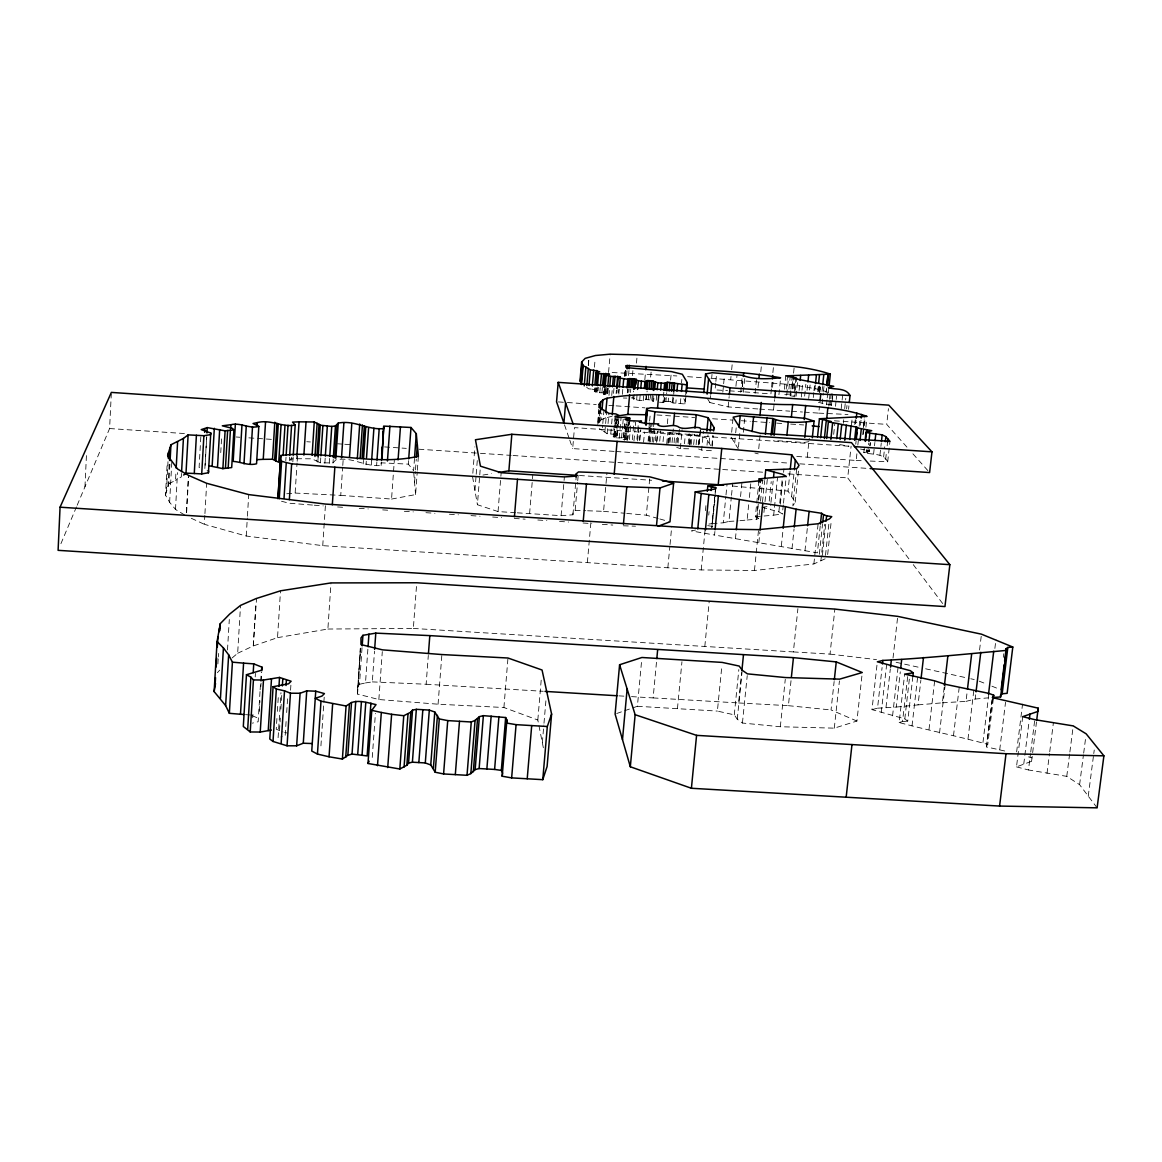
<?xml version="1.0" encoding="UTF-8"?>
<svg xmlns="http://www.w3.org/2000/svg" width="1162" height="1162" viewBox="0 0 1162 1162"><rect width="100%" height="100%" fill="white"/><g stroke="black" fill="none" stroke-linecap="round" stroke-linejoin="round"><path stroke-width="0.75" stroke-dasharray="5 3.75" d="M543.351 747.776L537.817 720.019L503.916 707.513L438.074 704.201L378.856 699.524L357.518 694.063L360.249 648.469M517.322 512.82L561.086 515.681L572.924 514.781L573.011 512.253L575.161 510.321L577.572 482.404M84.957 486.82L86.482 454.502M77.186 505.209L109.591 428.546L111.276 394.208M184.642 514.998L175.506 509.421L169.623 502.304L165.483 495.085L167.212 462.708M166.355 492.122L167.996 461.677M167.967 486.66L169.216 463.565M165.483 495.085L168.853 483.682L169.899 464.219M169.623 502.304L171.787 462.36M168.853 483.682L175.506 480.443L175.985 471.656M175.506 509.421L177.51 472.614M181.504 473.428L181.301 476.914L175.506 480.443M186.356 512.398L188.317 477.088M186.617 512.515L188.68 475.418M200.823 436.825L199.094 467.487L201.491 468.635M206.618 437.319L204.773 469.869L208.608 471.031M205.122 465.308L206.763 436.578M825.122 558.835L813.879 563.948L754.443 570.484L701.223 569.932L322.745 545.661L246.228 536.031L204.323 524.294L204.832 515.391M204.933 513.604L206.662 483.305M220.751 452.628L221.681 436.534M217.89 663.938L218.195 658.694M218.296 656.937L218.5 653.436M227.491 649.979L229.306 619.491M232.197 657.895L237.658 653.262L240.534 605.387M246.228 536.031L247.317 518.02M247.419 516.218L248.726 494.605M237.658 653.262L253.272 645.956L255.974 602.061M253.272 645.956L256.541 598.445M252.691 717.811L252.909 714.252M255.219 676.923L255.437 673.364M260.027 691.579L258.153 721.747L252.357 723.142M260.143 689.807L261.247 672.057M259.286 711.391L259.954 700.788M260.825 686.64L261.058 683.096M261.159 681.339L261.711 672.493M285.794 460.704L286.026 457.16M253.636 645.84L277.529 637.647L280.507 590.819M289.338 460.733L289.57 457.203M293.158 456.869L292.809 462.171L291.183 460.777L291.415 457.247M276.919 718.508L276.236 729.213L283.063 732.016M277.369 711.362L278.401 695.297M278.096 737.681L280.972 692.668M291.183 460.777L290.166 459.063L296.688 458.729L296.92 455.213M279.505 730.607L280.303 718.087M280.87 709.154L281.785 694.861M286.738 493.763L295.133 493.066L297.051 463.072M297.167 461.299L297.617 454.255M286.099 721.529L285.169 735.895L280.928 736.969M286.68 712.538L287.61 698.173M290.558 690.199L290.907 684.825M414.5 458.351L413.599 470.683L408.327 464.132L381.049 462.825L381.136 465.468C365.129 467.269 352.144 456.303 335.76 459.876L332.986 462.897L320.436 462.854L316.63 461.038L316.863 457.523M317.807 462.185L318.156 456.898M320.436 462.854L320.785 457.567M324.866 463.159L325.215 457.872M322.745 545.661L325.505 504.076M329.296 463.449L329.645 458.162M332.986 462.897L333.218 459.382M277.529 637.647L327.887 629.034L330.996 582.917M324.198 697.215L320.915 746.048L319.23 747.834M295.133 493.066L340.742 495.375L342.659 467.211M342.775 465.454L343.371 456.651M363.198 463.943L363.445 460.428M366.03 464.727L366.277 461.227M371.317 465.09L371.695 459.818M357.533 690.548L360.481 648.28M357.518 694.063L360.728 648.105M357.547 687.062L359.479 684.273L362.05 647.554M376.619 465.439L376.866 461.924M359.479 684.273L365.493 682.936L367.918 648.556M381.136 465.468L381.383 461.953M365.493 682.936L372.319 681.891L374.498 651.185M372.261 757.435L375.413 713.424M340.742 495.375L391.55 499.064L394.325 460.384M378.856 699.524L382.298 651.621M408.327 464.132L408.574 460.646M414.573 482.419L415.357 471.656M415.488 469.869L416.272 459.121M391.55 499.064L415.575 494.591L417.231 471.946M417.361 470.203L418.393 456.274M327.887 629.034L413.338 628.439L416.737 582.772M372.319 681.891L426.134 684.244L428.313 655.426M438.074 704.201L441.88 654.555M472.832 473.254L474.895 446.789M474.938 490.466L476.071 476.057M476.202 474.27L477.335 459.876M515.579 512.718L498.048 511.57L477.422 504.729L479.615 476.681M479.761 474.938L480.167 469.68M498.048 511.57L500.735 478.018M500.88 476.26L501.171 472.716M503.916 707.513L507.968 658.012M529.596 513.633L532.806 474.822M537.817 720.019L541.448 677.155M561.086 515.681L563.933 482.201M564.078 480.443L564.383 476.914M542.334 742.663L543.845 725.015M543.99 723.243L546.096 698.522M614.146 451.379L572.677 448.59L574.478 427.631L850.715 446.339M572.924 514.781L576.25 476.115M577.732 480.647L578.327 473.675M588.277 365.391L588.713 360.365M588.379 365.376L588.814 360.336M586.679 387.324L588.698 388.849L592.054 389.139L592.359 385.697M594.421 367.207L595.147 358.855M608.322 387.948L607.871 393.134L596.919 392.553L594.305 391.478L594.61 388.021M594.305 391.478L595.249 391.187L595.54 387.745M595.874 391.986L596.164 388.544M595.249 391.187L596.542 390.926L596.832 387.483M596.919 392.553L597.37 387.367M596.542 390.926L598.052 390.722L598.357 387.28M599.81 392.669L600.275 387.483M597.617 422.619L598.793 409.227M598.212 422.053L599.243 410.331M597.471 424.29L598.996 421.937L600.013 410.273M599.214 422.46L600.536 407.339M601.96 392.48L602.41 387.295M587.362 562.597L590.979 521.375M599.824 421.937L601.015 408.472M598.996 421.937L601.175 419.772L601.756 413.135M607.653 388.021L607.043 394.949L604.501 394.528L603.325 394.049L603.935 387.12M604.124 392.291L604.574 387.12M604.501 394.528L605.111 387.6M605.213 392.582L605.663 387.396M615.076 416.33L613.26 436.767L617.283 435.852L614.015 434.297L607.13 433.731L602.221 430.274L602.657 425.205M602.802 423.52L603.993 410.026M603.325 394.049L605.562 393.874L606.172 386.961M606.39 392.872L606.84 387.701M608.554 372.45L610.166 354.163M601.175 419.772L605.242 418.088L605.649 414.456M605.562 393.874L607.406 393.613L607.871 388.428M604.879 431.973L605.475 425.205M605.634 423.505L606.666 411.668M608.975 395.443L609.6 388.515M607.13 433.731L607.871 425.248M608.031 423.549L608.917 413.382M611.72 395.545L612.345 388.616M613.521 393.395L613.986 388.21M587.594 510.772L603.557 511.338L605.881 485.208M606.027 483.465L606.956 473.021M610.747 434.051L611.502 425.568M611.648 423.869L612.548 413.687M616.121 393.54L616.426 390.083M616.862 393.163L617.182 389.691M614.015 434.297L614.771 425.815M614.93 424.115L615.686 415.633M614.262 436.433L616.078 416.011M618.547 392.814L618.852 389.343M629.02 426.672L627.945 438.611L623.878 437.653L616.121 438.016L614.974 437.362L616.034 425.437M616.18 423.723L616.79 416.911M618.852 394.078L619.244 388.558M615.642 436.113L616.557 425.902M616.702 424.203L617.458 415.691M616.121 438.016L617.952 417.536M617.066 435.14L618.736 416.461M617.283 435.852L618.184 425.655M618.344 423.956L618.939 417.158M622.353 394.354L622.817 389.139M624.546 376.415L625.156 369.618M619.244 438.118L621.074 417.652M624.865 375.878L625.33 370.794M625.04 375.399L625.49 370.3M625.374 376.081L625.824 370.983M626.565 375.675L627.015 370.591M621.554 437.885L622.629 425.946M622.774 424.246L623.384 417.434M628.54 375.529L628.991 370.446M625.606 426.585L624.386 440.267L623.093 439.715L624.619 422.619M627.32 392.887L627.625 389.415M627.741 392.538L628.046 389.081M623.878 437.653L625.548 418.916M628.831 392.364L629.136 388.892M625.069 437.972L626.739 419.235M623.093 439.715L625.49 439.497L627.335 419.003M626.347 438.321L628.032 419.569M630.472 392.451L630.792 388.979M632.433 375.646L632.898 370.533M627.131 440.747L628.351 427.05M628.511 425.336L628.816 421.922M625.49 439.497L627.465 439.178L628.54 427.224M628.7 425.524L629.31 418.698M629.179 424.972L629.484 421.559M645.767 394.499C648.164 403.606 638.475 400.033 633.726 399.394L634.452 398.363L632.854 398.043L633.479 391.1M629.397 439.599L630.937 422.489M636.471 363.125L637.212 354.846M633.726 399.394L634.51 390.708M632.36 439.701L634.06 420.862M636.616 399.888L637.401 391.187M633.958 440.906L635.193 427.238M635.353 425.524L635.658 422.096M639.681 400.324L640.32 393.352M636.921 439.352L638.316 423.956M637.618 440.935L638.868 427.224M644.823 379.887L645.593 371.433M639.405 440.5L640.349 430.23M643.24 400.687L643.879 393.729M639.899 439.962L640.799 429.62M645.288 399.713L646.319 399.597L647.118 390.926M643.574 442.301L644.518 432.003M648.207 399.728L648.687 394.514M650.618 377.113L651.098 372.014M653.886 398.116L653.567 401.587L650.081 399.859L650.56 394.644M649.006 427.747L649.456 422.75M649.616 421.08L650.386 412.728M648.091 441.168L649.5 425.728M651.795 400.265L652.274 395.065M648.933 440.863L650.517 423.709M649.224 442.17L650.473 428.444M650.633 426.73L650.952 423.302M652.783 400.919L653.581 392.219M650.386 441.938L651.65 428.226M651.795 426.512L652.114 423.084M652.172 442.025L653.422 428.328M653.581 426.614L653.901 423.186M656.24 400.236L656.719 395.007M658.157 518.499L646.348 515.187L649.703 478.613M653.596 442.257L654.86 428.546M655.412 440.747L656.196 432.177M656.414 442.33L657.561 431.334M657.14 441.11L658.084 430.826M659.479 402.212L662.863 402.444L663.836 392.001M659.711 441.153L660.67 430.841M662.863 402.444L663.851 402.183L664.49 395.225M663.851 402.183L665.085 394.92M664.446 401.878L665.172 398.043M624.662 710.723L637.401 706.278L641.584 661.105M664.853 401.515L665.928 401.369L666.741 392.698M663.037 441.633L663.836 433.034M668.194 401.529L668.513 398.058M670.59 380.09L671.375 371.593M667.366 423.752L668.135 415.415M685.987 396.489L684.839 403.955L673.001 402.953L670.445 401.674L670.764 398.203M666.727 443.753L667.7 433.441M667.86 443.39L668.833 433.077M668.557 443.042L669.515 432.743M672.435 401.921L673.088 394.978M668.891 442.606L669.864 432.322M673.001 402.953L673.902 391.972M670.009 442.475L670.968 432.177M672.043 442.606L673.481 427.166M675.805 403.33L676.124 399.844M674.076 442.737L675.035 432.453M675.935 443.216L676.894 432.918M681.528 382.792L681.847 379.378M680.322 403.635L680.976 396.678M631.503 696.619L653.131 697.926L656.646 660.379M677.199 442.243L677.998 433.658M678.071 443.027L679.363 429.272M667.845 567.739L669.864 546.3M670.038 544.513L671.709 526.633M688.703 448.793L680.322 448.619L682.094 429.693M684.839 403.955L685.812 393.511M684.476 443.71L685.289 435.096M688.136 443.957L689.124 433.629M689.182 443.637L690.01 435.038M689.662 444.988L690.635 434.69M690.068 444.581L691.041 434.283M691.23 444.392L692.203 434.109M693.67 444.567L694.644 434.268M696.111 444.726L697.084 434.443M698.26 444.988L699.248 434.704M699.001 443.84L700.308 430.1M699.088 444.465L700.41 430.724M711.405 450.711L701.63 450.057L703.446 431.146M677.446 708.689L681.949 661.759M711.696 377.795L712.03 374.411M757.813 408.951L728.153 406.918L709.851 402.546L710.519 395.632M707.019 445.22L708.007 434.908M709.096 442.94L709.75 436.157M715.719 383.097L715.066 389.851L727.572 390.693M715.879 381.412L716.533 374.658M705.436 510.655L705.944 505.397M711.899 445.554L712.902 435.242M712.175 446.324L713.163 436.055M701.223 569.932L705.189 528.855M708.747 515.115L709.081 511.614M722.837 392.204L723.49 385.435M723.65 383.736L724.318 376.967M708.893 524.047L712.103 523.626L715.676 486.922M715.618 488.97L711.841 527.65L715.516 494.809M820.241 525.878L817.38 552.851L714.557 535.043L714.906 531.484M704.811 646.45L709.227 601.219M728.153 406.918L729.17 396.503M730.695 379.669L731.014 376.372M731.653 369.763L732.467 361.498M735.924 386.292L737.086 374.454M731.668 432.264L733.149 417.187M712.103 523.626L723.258 522.813L725.829 496.653M726.003 494.91L727.034 484.452M734.689 443.027L735.531 434.573M735.691 432.874L736.359 426.12M740.688 392.262L742.198 377.025M723.258 522.813L728.952 521.418L731.348 497.06M731.523 495.332L732.728 483.16M742.286 386.35L742.968 379.567M729.358 390.824L741.864 391.667L743.026 379.872M743.389 392.219L744.74 378.638M738.451 447.167L739.962 431.799M743.317 432.279L744.639 418.974M861.884 676.11L856.917 721.05L834.287 728.153L780.327 726.744L742.431 723.04L737.26 719.234L734.282 714.848L717.39 711.086L721.863 666.015M735.43 538.703L736.142 531.571M740.543 496.581L741.922 482.695M755.097 393.293L756.447 379.713M758.002 387.643L758.684 380.904M760.79 371.796L761.604 363.546M739.933 520.707L747.122 519.995L748.691 504.424M749.374 497.496L750.942 481.91M758.742 448.721L760.122 434.995M734.282 714.848L738.843 669.544M759.628 509.827L758.757 518.441L755.373 516.756L758.815 482.491M747.122 519.995L756.549 519.254L758.292 501.969M758.466 500.241L760.384 481.242M756.912 517.627L758.539 501.374M758.728 499.573L760.732 479.717M653.131 697.926L738.625 702.952L741.676 672.653M737.26 719.234L742.024 671.97M772.875 372.624L773.703 364.374M771.408 388.907L770.9 393.962L741.864 391.667M771.568 387.222L772.425 378.797M760.5 501.2L762.592 480.502M772.527 387.324L773.209 380.54M754.443 570.484L758.568 529.64M762.504 501.911L764.669 480.589M758.83 542.581L759.919 531.876M773.514 410.041L774.575 399.641M742.431 723.04L747.239 675.601M763.928 512.457L764.843 503.451M765.017 501.65L767.399 478.265M778.932 394.673L780.646 377.781M769.229 501.112L771.219 481.605M783.29 504.991L782.375 513.938L778.86 511.803L770.246 509.552L770.784 504.206M770.972 502.42L773.151 481.053M784.394 389.255L785.773 375.805M786.209 389.038L787.575 375.587M755.373 516.756L773.674 515.173L777.523 477.48M795.854 377.882L793.951 396.431L786.718 394.993L788.606 376.473M788.911 389.038L790.291 375.587M790.189 395.734L790.712 390.679M790.872 388.994L792.092 377.2M778.86 511.803L782.52 476.115M828.404 392.422L819.05 389.372L792.397 384.695L792.905 379.742M793.573 373.147L794.256 366.538M780.327 504.206L782.868 479.441M783.595 472.368L783.958 468.838M792.237 389.009L793.268 378.928M792.876 388.631L793.748 380.192M793.995 388.486L794.677 381.732M783.478 503.204L786.238 476.362M794.779 396.896L795.302 391.841M795.476 390.156L796.696 378.333M796.115 396.155L797.495 382.647M781.343 546.009L783.188 528.114M796.682 468.794L792.847 505.877L795.215 502.202L788.01 491.105L790.145 470.378M799.122 390.476L799.993 382.095M801.301 397.012L801.824 391.943M801.998 390.258L802.884 381.79M791.583 496.61L794.285 470.479M804.627 396.111L805.847 384.259M795.215 502.202L798.86 467.08M807.067 390.316L807.764 383.62M792.005 548.667L794.053 528.942M808.694 398.464L809.406 391.681M809.58 389.996L810.277 383.213M813.255 397.549L813.778 392.465M813.952 390.766L814.489 385.682M807.27 457.174L809.231 438.321M814.809 390.272L815.332 385.261M780.327 726.744L785.28 679.305M817.743 391.579L818.266 386.568M818.484 391.521L819.021 386.438M819.05 389.372L819.399 386.06M819.283 392.364L820.169 383.881M819.5 392.131L820.387 383.649M819.878 391.928L820.764 383.445M413.338 628.439L793.37 651.926L797.902 608.627M804.293 412.147L818.774 413.135L819.486 406.221M738.625 702.952L788.402 705.683L791.206 679M804.961 550.875L807.401 527.533M822.028 391.478L822.551 386.467M832.675 396.532L831.774 405.044L822.217 403.243L823.292 393.046M823.466 391.347L824.178 384.549M826.167 391.521L826.531 388.093M826.095 392.712L826.443 389.386M826.516 404.797L827.053 399.67M827.228 397.97L827.954 391.129M828.448 392.204L828.985 387.106M828.782 406.061L829.319 400.948M829.508 399.249L830.409 390.708M830.017 405.48L830.569 400.353M830.743 398.639L831.28 393.511M813.879 563.948L818.121 523.757M831.934 400.556L831.396 405.669L831.774 405.044M832.123 398.842L832.66 393.729M819.341 554.289L822.594 523.655M835.507 406.279L836.044 401.151M836.219 399.438L836.582 396.01M833.677 434.37L834.824 423.549M820.88 560.839L824.759 524.323M822.391 555.48L825.848 523.016M825.499 555.378L829.189 520.721M841.201 408.733L842.653 395.036M827.678 554.55L831.338 520.256M843.336 423.317L843.728 419.714M844.687 408.603L845.791 398.319M846.604 408.951L846.982 405.509M848.551 409.3L848.914 405.843M851.441 425.016L852.022 419.627M908.887 558.849L847.694 477.887L851.107 446.15M793.37 651.926L830.017 654.119L834.868 609.077M854.767 424.58L855.334 419.192M855.653 423.694L856.045 420.136M855.755 444.16L856.118 440.819M859.154 426.222L859.924 419.061M796.754 456.463L856.176 460.457L856.917 453.616M857.832 445.075L858.398 439.948M860.461 425.176L861.042 419.816M856.917 721.05L831.048 709.953L834.142 681.484M863.264 427.906L864.237 418.974M862.698 434.661L864.586 417.187M863.366 434.37L864.92 420.048M865.922 427.151L866.707 420.005M870.178 461.053L887.695 461.793C883.091 452.614 872.066 455.025 863.802 452.614L864.543 445.859M834.287 728.153L839.429 680.888M863.802 452.614L866.402 452.076L866.954 447.021M867.622 453.383L868.726 443.259M866.402 452.076L869.176 451.582L870.091 443.172M870.077 445.801L870.454 442.446M873.563 454.269L874.303 447.515M874.492 445.83L874.87 442.461M879.939 455.097L881.246 443.274M906.956 447.138L886.708 424.377L888.436 408.661M883.614 456.942L884.747 446.789M885.647 459.368L886.403 452.57M887.158 445.772L887.521 442.373M887.695 461.793L889.961 441.328M912.867 676.429L907.74 721.137L904.806 718.871L871.994 709.633L877.339 661.803M871.994 709.633L877.528 708.166L882.089 667.496M881.246 712.64L886.635 664.693M877.528 708.166L885.967 707.716L890.339 668.876M893.026 658.041L897.718 616.368M892.561 715.879L898.008 667.801M885.967 707.716L896.294 707.062L900.289 671.81M993.321 698.754L987.787 744.392C958.476 736.287 928.54 730.477 899.141 722.517L904.646 674.12M899.141 722.517L902.54 721.544L908.059 673.219M904.806 718.871L909.497 677.838M912.025 725.887L917.602 677.359M896.294 707.062L918.038 704.884L920.856 680.322M929.004 729.46L934.655 680.845M918.038 704.884L942.367 702.821L944.212 687.105M939.521 733.062L945.243 684.302M953.479 735.807L959.26 686.96M942.367 702.821L966.014 701.369L967.263 690.94M967.975 739.192L973.829 690.228M979.566 650.008L981.469 634.176M966.014 701.369L975.179 699.045L975.819 693.641M1022.705 716.663L1016.489 766.876L1031.58 761.299L1031.987 757.827L1028.53 756.898M982.965 742.46L988.906 693.394M994.875 648.44L995.936 639.608M1004.723 751.001L986.349 746.89L992.319 697.607M986.349 746.89L992.74 696.343M1003.329 657.285L1003.765 653.741M999.712 749.868L1005.537 702.255M1016.634 751.858L1022.545 704.128M1023.766 763.986L1029.111 721.108M1097.102 807.837L1079.6 784.684L1066.76 776.361L1028.486 769.97L1030.505 753.789M1030.738 752.003L1034.776 719.656M1031.58 761.299L1036.475 722.139M1047.006 773.369L1049.504 753.572M1049.736 751.77L1053.368 722.967M1066.76 776.361L1069.665 753.746M1069.882 752.003L1073.223 725.901M1079.6 784.684L1083.449 754.879M1083.681 753.121L1085.715 737.347M1088.242 796.13L1093.544 755.344M1093.776 753.572L1094.241 750.027M60.932 543.656L76.474 506.879M869.176 451.582L869.539 450.841L866.213 450.144M986.785 745.554L987.787 744.392M818.426 402.313L822.217 403.243M217.381 672.696L219.72 670.154M756.549 519.254L758.757 518.441M616.688 713.512L623.064 711.289M626.855 398.101L623.369 398.014M612.098 416.214L605.242 418.088M695.588 530.017L691.492 530.918L714.557 535.043M808.897 441.647L804.249 442.475L773.587 440.471M482.942 475.069L491.584 473.646M773.674 515.173L782.375 513.938M763.652 507.039L767.007 506.632M975.179 699.045L988.078 697.868M902.54 721.544L907.74 721.137M728.952 521.418L738.131 520.881M296.688 458.729L311.866 458.816L316.63 461.038M791.714 394.049L783.885 394.31L786.718 394.993M612.156 372.523L676.85 375.936M623.282 525.79L635.483 526.183M575.161 510.321L585.808 510.699M856.176 460.457L863.177 460.762M818.774 413.135L847.984 414.471M426.134 684.244L543.235 691.303M618.896 695.864L624.299 696.183M637.401 706.278L717.39 711.086M337.605 506.952L344.823 507.416M359.247 508.36L368.252 508.941M382.676 509.886L389.895 510.35M404.318 511.295L413.323 511.876M425.946 512.689L434.966 513.284M449.389 514.214L458.394 514.81M471.017 515.623L480.037 516.218M492.659 517.032L501.664 517.627M790.668 424.072L803.654 424.943M615.947 451.495L718.697 458.394M720.498 458.511L788.998 463.115M799.819 463.841L868.319 468.446M109.591 428.546L185.571 433.615M236.22 436.999L239.837 437.246M248.886 437.856L272.402 439.425M306.783 441.72L310.399 441.967M337.532 443.782L342.964 444.145M344.765 444.262L351.999 444.741M384.564 446.92L406.279 448.372M418.945 449.215L478.642 453.209M480.443 453.325L511.207 455.388M513.008 455.504L616.121 462.403M617.937 462.52L762.664 472.193M787.996 473.893L847.694 477.887M579.475 475.49L651.65 480.284M514.287 518.441L525.151 519.167M537.817 519.995L546.866 520.605M559.532 521.433L568.581 522.043M646.319 399.597L650.081 399.859M665.928 401.369L670.445 401.674M759.556 409.082L789.811 411.159M791.612 411.275L802.477 412.016M558.37 401.921L565.574 402.415M567.39 402.531L596.251 404.507M608.873 405.378L614.291 405.741M616.092 405.872L644.954 407.847M834.389 420.804L886.708 424.377M656.908 414.95L694.644 417.521M712.611 418.756L732.38 420.092M741.356 420.717L750.347 421.327M752.134 421.443L769.767 422.648M776.739 423.128L783.696 423.607M687.613 376.677L703.765 377.795M710.941 378.304L792.397 384.695M583.063 523.002L591.807 523.597M602.294 524.338L612.795 525.064M245.531 714.645L250.585 715.008M592.054 389.139L598.052 390.722M312.462 505.049L289.149 503.219L280.681 501.04M314.263 505.194L323.225 505.891M603.557 511.338L624.953 513.27M626.739 513.43L646.348 515.187M732.539 486.021L788.01 491.105M788.402 705.683L831.048 709.953M631.329 397.854L632.854 398.043M830.017 654.119L876.526 659.609M701.63 450.057L698.507 448.982M680.322 448.619L676.705 447.399M707.731 525.645L712.437 526.401M839.589 444.552L848.957 446.179M860.49 449.055L864.543 449.796M650.023 431.32L694.339 434.82L706.235 437.929L710.548 445.496M896.105 662.282L918.677 667.264M925.62 668.789L969.05 678.376M970.778 678.768L974.25 679.523M284.632 732.409L287.769 733.164M754.908 453.035L758.234 453.863M1016.489 766.876L1028.486 769.97M761.967 507.242L770.246 509.552M659.856 518.978L668.295 521.346M613.26 436.767L614.974 437.362M979.188 681.164L987.192 684.316M991.898 686.176L999.451 689.226M252.241 715.705L258.85 718.465M191.309 518.296L204.323 524.294M599.243 428.676L602.221 430.274M912.925 453.819L929.6 472.556M913.259 564.63L944.953 606.564M707.556 398.798L709.851 402.546M731.174 437.29L738.277 448.866M683.837 398.769L685.507 401.674M564.485 424.798L569.162 438.394M569.758 440.093L572.677 448.59M472.571 476.783L477.422 504.729M413.73 472.368L415.575 494.591"/><path stroke-width="1.5" d="M658.099 526.226L669.98 521.811L673.611 483.247L649.863 476.87L606.956 473.021L578.473 471.932L576.323 473.733L576.25 476.115L564.383 476.914L501.171 472.716L480.443 466.165L475.447 439.744L511.832 434.283L721.762 448.445L791.743 454.821L799.035 465.337L796.682 468.794L765.743 469.927L764.843 478.817M60.061 507.198L58.1 550.338L944.953 606.564L949.848 564.674L851.485 442.635L111.363 392.407L60.061 507.198L949.848 564.674M168.185 458.104L168.475 452.73M169.405 460.007L170.073 447.573M170.088 460.689L170.945 444.77L183.422 438.437L188.128 434.878L203.887 435.706L210.598 434.661L210.772 433.019L201.229 429.62L207.272 427.601L225.094 430.841L233.911 429.853L231.688 467.56L222.886 468.649L208.637 465.671M176.174 468.141L177.612 441.749M181.592 471.67L183.422 438.437M183.654 475.026L186.007 473.123L188.128 434.878M186.007 473.123L194.272 473.5L196.407 435.271M194.272 473.5L201.723 473.922L203.887 435.706M204.686 432.351L204.89 428.749M206.967 432.99L207.272 427.601M201.723 473.922L208.419 472.774L210.772 433.019M212.152 466.02L214.316 428.299M217.497 467.342L219.676 429.562M222.886 468.649L225.094 430.841M225.443 468.213L227.636 430.434M243.846 714.528L229.35 713.323L225.631 705.581L214.142 691.593L217.076 641.54L220.257 623.674L229.626 614.102L240.534 605.387L256.177 598.546L280.507 590.819L330.996 582.917L416.737 582.772L834.868 609.077L897.718 616.368L981.469 634.176L1012.799 647.031L1007.134 693.336L1002.181 693.787L1000.467 695.094L1000.627 696.953L993.452 697.476M215.014 686.51L215.536 677.62M216.161 666.959L216.669 658.07M217.294 647.394L217.933 636.732M228.188 467.778L230.396 430.042M230.701 428.27L230.904 424.711C240.418 422.256 249.205 429.098 258.821 426.41L256.555 463.783C248.421 465.977 241.071 461.88 233.17 461.401L235.363 424.043M219.24 631.692L219.444 628.177M219.836 630.675L220.257 623.674M220.446 698.333L223.424 647.946L217.076 641.54M239.764 462.098L241.986 424.726M225.631 705.581L228.653 654.831L223.424 647.946M243.991 463.827L246.242 426.381M229.35 713.323L232.415 662.166L228.653 654.831M250.237 464.335L252.503 426.904M257.092 426.134L257.31 422.59C270.746 419.09 281.887 427.572 295.177 425.06L293.26 455.097M240.476 714.281L243.584 663.139L232.415 662.166M243.584 663.139L253.737 663.865L262.046 667.191L261.363 670.285L246.46 674.715L243.308 726.497L250.222 731.958L260.23 732.045L271.443 730.07M256.686 459.673L263.237 459.339L265.517 422.242M247.695 729.053L250.89 677.155L246.46 674.715M253.2 672.682L253.737 663.865M250.222 731.958L253.432 679.915L250.89 677.155M281.059 425.089L278.735 462.273L272.518 459.251L274.813 422.213M274.639 460.254L276.948 423.157M261.828 670.721L262.046 667.191M275.946 461.372L278.255 424.217M260.23 732.045L263.483 680.046L279.534 677.446L291.139 681.237L288.539 683.808L273.099 686.713L269.787 739.032L273.012 741.458L287.058 745.801L296.644 745.815L303.282 743.23L312.229 743.549M382.051 459.048L383.649 426.105L410.999 427.485L416.301 433.702L418.393 456.274C373.075 466.587 326.638 449.767 280.797 455.489L277.834 498.701L278.357 494.46M278.096 496.566L280.797 455.489M279.243 498.803L281.596 461.27L280.289 459.484M283.107 455.504L284.995 425.408M268.233 730.622L271.501 678.739M286.142 455.388L288.031 425.307M284.022 498.382L286.273 462.592L281.596 461.27M289.672 455.431L291.589 425.365M273.012 741.458L276.338 689.022L273.099 686.713M289.367 499.645L291.647 463.812L286.273 462.592M278.967 686.379L279.534 677.446M296.92 455.213L299.055 421.835L314.263 421.98L320.247 425.19L331.751 426.439L335.455 425.946L338.229 423.099C354.555 419.816 367.773 430.245 383.75 428.604L384.273 427.514M282.366 685.929L282.816 678.768M281.146 743.346L284.516 690.853L276.338 689.022M286.055 685.493L286.404 680.133M303.892 455.083L306.042 421.733M287.058 745.801L290.456 693.206L284.516 690.853M312.099 455.301L314.263 421.98M314.975 456.506L317.153 423.128M296.644 745.815L300.086 693.264L306.739 690.853L315.73 691.187L324.445 693.598L321.918 696.111L315.265 698.275L320.988 701.18L346.073 706.002L351.52 702.516C359.523 699.785 368.122 702.894 376.052 704.622L371.782 710.331L367.991 763.478L399.815 769.012L406.845 765.235L408.574 763.056L412.525 710.113L416.345 709.328L429.315 710.098L434.791 712.03L439.28 718.929L435.184 772.222L443.593 773.95L467.022 775.301L470.828 773.587L475.142 769.607L479.136 768.532L494.605 769.433L501.316 770.406L502.565 773.079L502.187 776.231L511.643 777.886L542.77 779.673L547.099 766.499L551.601 714.049L542.058 670.009L507.968 658.012L441.88 654.555L382.429 649.848L360.975 644.561L360.975 637.938L362.922 635.323L375.791 633.13L429.809 635.614L793.443 657.648L836.262 661.904L862.277 672.522L839.618 679.145L785.454 677.548L747.413 673.858L742.198 670.227L739.192 666.058L722.212 662.413L641.918 657.489L619.593 664.751L615.105 714.064L630.327 766.775L691.405 788.272L999.581 806.065L1097.102 807.837L1103.9 755.837L1086.165 733.832L1073.223 725.901L1034.776 719.656L1022.705 716.663L1037.811 711.464L1038.203 708.166L992.319 697.607L993.742 695.239L988.906 693.394L945.243 684.302L934.655 680.845L904.646 674.12L913.274 672.856L912.867 676.429M316.979 455.765L319.056 424.115M318.156 456.898L320.247 425.19M320.901 455.809L322.876 425.844M303.282 743.23L306.739 690.853M325.331 456.1L327.321 426.149M329.761 456.405L331.751 426.439M315.73 691.187L311.75 751.044L317.444 754.08L329.049 756.782L342.398 759.047L347.845 755.344L352.042 754.065L367.148 755.925L370.91 703.155M333.334 457.625L335.455 425.946M334.888 457.944L337.125 424.595M332.317 504.802L334.845 467.211L291.647 463.812M335.876 458.118L338.229 423.099M317.444 754.08L320.988 701.18M341.512 457.93L343.879 422.953M329.049 756.782L332.652 703.794M349.53 456.71L351.795 423.491M357.315 458.99L359.726 424.028M360.162 458.293L362.442 425.031M362.123 457.581L364.302 426.033M342.398 759.047L346.073 706.002M363.561 458.685L365.754 427.079M345.71 757.406L349.399 704.462M366.524 457.712L368.601 427.848M347.845 755.344L351.52 702.516M371.695 459.818L373.903 428.197M352.042 754.065L355.732 701.325M362.181 645.811L362.922 635.323M376.982 460.167L379.204 428.56M357.722 754.283L361.44 701.572M368.049 646.74L368.95 634.074M381.673 454.081L382.167 447.094M382.908 436.592L383.271 431.349M381.514 460.196L383.75 428.604M362.05 755.198L365.783 702.458M387.44 460.994L389.924 426.062M374.629 649.384L375.791 633.13M398.072 459.934L400.454 426.774M377.49 765.7L381.325 712.466L371.782 710.331M408.704 458.888L410.999 427.485M387.716 767.588L391.609 714.31L381.325 712.466M414.631 456.593L416.301 433.702M416.403 457.32L417.332 444.785M399.815 769.012L403.766 715.719L410.796 712.175L412.525 710.113M404.071 767.051L408.022 713.875M406.845 765.235L410.796 712.175M408.574 763.056L412.394 762.199L416.345 709.328M418.843 762.577L422.837 709.706M428.444 653.625L429.809 635.614M435.184 772.222L430.753 764.959L425.292 762.94L429.315 710.098M430.753 764.959L434.791 712.03M433.368 768.474L437.435 715.371M443.593 773.95L447.733 720.6L439.28 718.929M455.315 774.618L459.498 721.297M467.022 775.301L471.264 721.994L475.069 720.396L479.383 716.649L483.377 715.647L505.659 717.535L506.922 720.062L502.187 776.231M470.828 773.587L475.069 720.396M473.312 771.713L477.553 718.624M475.142 769.607L479.383 716.649M479.136 768.532L483.377 715.647M498.498 472.513L508.883 470.813L511.832 434.283M486.863 768.983L491.148 716.112M514.432 516.669L517.482 479.296L626.812 486.776L660.001 487.938L673.611 483.247M494.605 769.433L498.919 716.576M501.316 770.406L505.659 717.535M511.643 777.886L516.073 724.652L506.559 723.04L506.922 720.062M870.12 468.562L929.6 472.556L931.968 451.844L888.828 405.16L558.196 382.356L556.554 401.791L563.904 423.099L565.603 402.967M527.214 778.772L531.702 725.582M542.77 779.673L547.317 726.511L551.601 714.049M581.625 362.065L580.027 380.715L581.537 384.491L583.15 365.71L581.625 362.065L585.169 358.361L595.438 355.514L610.166 354.163L637.212 354.846L761.604 363.546C784.626 365.522 808.316 366.698 830.336 374.12L829.102 385.769M580.404 381.673L582.017 362.994M581.131 383.489L582.743 364.737M576.032 477.233L576.323 473.733M584.254 385.871L585.866 367.061L583.15 365.71M586.825 385.61L588.306 368.47L585.866 367.061M589.003 385.406L590.34 369.952L588.306 368.47M592.359 385.697L593.695 370.242L599.708 371.782L595.961 372.508L594.915 384.578M583.222 521.215L586.461 483.944M595.975 379.059L596.731 370.475M596.44 377.403L596.745 373.961M596.469 385.087L597.515 373.002L595.961 372.508M597.529 385.639L598.575 373.554L597.515 373.002M600.42 385.755L601.48 373.67L609.542 374.149L604.995 375.021L603.935 387.12M598.938 407.557L599.229 404.216C600.812 401.079 603.688 399.016 607.087 398.232C668.252 387.193 731.116 405.189 792.658 404.594C817.598 406.7 843.336 408.022 867.084 416.417L819.428 418.741L817.511 436.985M600.158 408.603L600.739 401.95M602.57 385.566L603.63 373.496M602.047 409.808L602.918 399.859M604.574 387.12L604.879 383.663M605.475 376.764L605.78 373.322M605.271 385.871L606.172 375.471L604.995 375.021M607.799 386.292L608.714 375.892L606.172 375.471M605.707 412.684L607.087 398.232M609.745 386.786L610.66 376.386L608.714 375.892M612.49 386.873L613.405 376.488L620.392 376.764L618.257 377.548L617.327 387.963M614.132 386.481L615.061 376.096M612.258 414.413L613.856 396.46M616.586 388.355L617.661 376.241M619.404 386.815L620.174 378.144L618.257 377.548M614.175 474.314L617.109 441.386M622.963 387.411L623.747 378.725L620.174 378.144M627.16 368.891L627.465 365.507C678.332 369.865 730.39 369.051 780.646 377.781C768.285 378.986 753.877 379.771 742.358 375.326L712.19 372.712L705.566 373.946L703.78 392.64M626.986 387.934L627.77 379.248L628.991 378.667L636.166 379.277L635.701 384.477M629.136 368.761L629.441 365.376M627.785 387.687L628.569 379.001M628.206 387.338L628.991 378.667M629.296 387.149L630.08 378.478M629.484 421.559L629.789 418.146L625.708 417.202L617.952 417.536L615.076 416.33L627.858 414.427L629.615 394.775M630.951 387.251L631.721 378.58M632.273 387.454L633.043 378.783M633.639 389.372L634.568 378.957M634.67 388.965L636.166 379.277M623.442 524.018L626.812 486.776M637.56 389.444L638.345 380.758L635.658 379.698M640.785 388.137L641.424 381.18L638.345 380.758M645.752 369.734L646.057 366.364M644.344 388.5L644.983 381.543L647.031 380.613L651.824 380.773L657.837 382.835L664.635 383.3L667.7 382.269L686.64 384.825L687.294 382.632L682.326 374.266L671.375 371.593L626.129 367.584L625.781 365.71L627.465 365.507M645.418 388.21L646.043 381.252M646.072 387.919L646.711 380.976M646.246 389.299L647.031 380.613M647.278 389.183L648.062 380.511M645.215 423.81L646.595 408.763L650.836 407.717L790.959 417.027L805.44 418.393L814.068 421.094L812.325 437.754M645.694 421.515L646.914 408.138M645.752 422.939L646.987 409.547M645.999 425.423L647.379 410.331L646.595 408.763M649.151 389.314L649.95 380.642M651.04 389.444L651.824 380.773M652.753 389.851L653.538 381.165M653.741 390.49L654.54 381.79M622.483 739.657L627.131 688.993M654.685 389.415L655.324 382.458M653.799 423.505L654.874 411.74L647.379 410.331M657.198 389.793L657.837 382.835M657.561 407.833L658.709 395.37M660.597 390.025L661.236 383.068M663.996 390.258L664.635 383.3M664.984 390.011L665.623 383.053M630.327 766.775L635.135 714.703L619.593 664.751M665.579 389.706L666.218 382.763M665.971 389.372L666.625 382.414M666.901 390.955L667.7 382.269M656.559 525.093L660.001 487.938M669.152 391.115L669.966 382.429M671.418 391.26L672.217 382.588M673.408 391.507L674.221 382.821M674.134 390.781L674.715 383.286M673.437 425.089L674.526 413.323L696.256 414.689L708.166 417.724L713.991 427.514L713.657 430.928M676.938 391.158L677.591 384.201M681.455 391.463L682.109 384.506M656.82 658.593L657.663 649.645M685.987 391.783L686.64 384.825M686.321 393.017L687.294 382.632M694.978 428.11L696.256 414.689M691.826 527.374L695.21 491.947L715.618 488.97L716.199 487.779L707.803 486.123L707.295 491.381M707.121 394.121L708.602 378.71M706.874 431.204L708.166 417.724M710.694 393.918L711.681 383.547L705.566 373.946M697.766 528.928L701.18 493.443L695.21 491.947M710.243 431.058L711.057 422.576M705.407 530.032L708.849 494.533L701.18 493.443M711.129 490.553L711.464 487.052M662.442 481.01L718.232 484.714L721.762 448.445M715.08 529.712L718.363 495.956L708.849 494.533M729.329 394.775L730.012 387.817L711.681 383.547M691.405 788.272L696.575 735.357L635.135 714.703M743.36 376.503L743.695 373.133M739.047 427.369L740.209 415.691L772.788 418.523C785.076 423.578 800.807 422.619 814.068 421.094M736.316 529.785L739.322 499.515L718.363 495.956M752.134 431.625L753.63 416.606M759.018 377.534L759.352 374.164M760.035 414.849L761.284 402.43M758.815 482.491L759.178 478.875L786.238 476.362L782.694 474.328L765.743 469.927M765.38 434.21L767.065 417.521M741.864 670.866L743.477 654.831M772.425 378.797L772.759 375.428M760.093 530.09L762.809 503.306L739.322 499.515M774.749 397.898L775.446 390.969M771.089 435.213L772.788 418.523M772.323 434.559L773.848 419.497M774.095 435.445L775.62 420.383M773.514 477.495L774.052 472.15M786.906 434.951L788.286 421.559M793.268 378.928L793.617 375.573L830.336 374.12M791.395 416.984L792.658 404.594M783.188 528.114L785.396 506.647L762.809 503.306M790.32 468.649L791.743 454.821M800.168 380.424L800.676 375.384M794.459 468.736L795.36 460.036M804.206 419.642L805.687 405.465M807.939 381.949L808.636 375.253M794.242 527.156L796.101 509.217L785.396 506.647M804.772 437.449L806.341 422.402M815.506 383.591L816.378 375.224M818.614 383.228L819.486 374.876M820.038 401.021L820.764 394.107L850.032 395.472L849.291 402.386M791.38 677.214L793.443 657.648M807.59 525.732L809.101 511.367L796.101 509.217M822.725 384.796L823.785 374.789M208.419 472.774L208.608 471.031M820.604 437.754L822.522 419.497L819.428 418.741M826.894 384.753L827.94 374.745M826.966 384.39L828.012 374.382M827.446 385.813L828.666 374.149M824.381 438.597L826.313 420.324L822.522 419.497M826.734 418.48L827.852 407.847M826.603 438.495L828.375 421.835L831.338 421.617L826.313 420.324M820.43 524.077L821.578 513.284L809.101 511.367M830.874 439.367L832.646 422.692L828.375 421.835M822.783 521.854L823.538 514.65L821.578 513.284M826.037 521.215L826.618 515.797L823.538 514.65M836.698 438.655L838.296 423.636L832.646 422.692M840.126 439.541L841.738 424.522L838.296 423.636M844.745 440.282L846.357 425.248L841.738 424.522M849.683 439.497L851.107 426.12L846.357 425.248M856.234 418.349L856.815 413.018M854.593 440.354L856.031 426.962L851.107 426.12M855.682 439.657L857.571 427.427L856.031 426.962M856.307 439.134L857.019 432.438M861.231 418.044L861.608 414.471M834.331 679.697L836.262 661.904M860.04 440.427L861.318 428.691L856.96 427.936M865.08 440.805L866.01 432.38L871.732 430.681L861.318 428.691M865.458 441.4L866.736 429.649M868.915 441.575L869.83 433.135L866.01 432.38M875.044 440.761L875.785 434.022L869.83 433.135M881.435 441.589L882.176 434.835L875.785 434.022M885.299 441.705L885.865 436.622L882.176 434.835M846.168 797.205L851.978 744.566M887.521 442.373L887.899 438.975M882.481 663.967L882.873 660.423C924.182 658.36 965.23 654.104 1006.292 650.429L1006.132 648.657L1007.832 647.437L1012.799 647.031M890.542 667.119L891.341 660.045M900.695 668.295L901.697 659.479M921.059 678.579L923.485 657.518M944.415 685.362L947.901 655.688M967.467 689.197L971.606 654.424M976.036 691.84L980.786 652.274M988.513 694.28L993.728 651.228M993.321 698.754L993.742 695.239M1001.121 689.734L1004.171 664.737M1004.607 661.163L1006.132 648.657M1000.627 696.953L1006.292 650.429M1002.181 693.787L1007.832 647.437M999.581 806.065L1006.016 753.702L1103.9 755.837M1029.329 719.322L1029.997 713.962M1036.649 720.585L1038.203 708.166M214.142 691.593L215.522 683.488M713.991 427.514L713.395 430.085L700.57 429.01L699.902 427.834C692.872 426.178 686.669 430.013 679.523 427.543C673.103 422.619 665.245 428.807 657.997 425.147L658.723 423.97L645.302 423.418L639.332 422.082L641.598 421.138L631.097 420.775L624.924 419.206L629.789 418.146M170.945 444.77L167.604 455.519L177.699 469.099L188.418 475.316L206.662 483.305L248.726 494.605L325.505 504.076L705.189 528.855L758.568 529.64L818.121 523.757L829.377 518.978L831.731 516.654L826.618 515.797M367.991 763.478L369.153 761.183M882.873 660.423L877.339 661.803L910.311 670.692L913.274 672.856M257.31 422.59L253.055 423.505L258.821 426.41M740.209 415.691L733.149 417.187L740.31 428.386L760.297 433.281L889.961 441.328L885.865 436.622M707.803 486.123L762.592 480.502L759.178 478.875M299.055 421.835L292.519 422.111L295.177 425.06M230.904 424.711L222.305 425.815L232.516 428.4L233.911 429.853M263.237 459.339L272.518 459.251M793.617 375.573L785.773 375.805L796.696 378.333L793.922 378.507L833.75 386.307L828.317 387.716C835.71 389.909 845.631 387.512 850.032 395.472M290.456 693.206L300.086 693.264M253.432 679.915L263.483 680.046M627.858 414.427L646.653 414.761M610.66 376.386L613.405 376.488M598.575 373.554L601.48 373.67M412.394 762.199L425.292 762.94M545.036 691.405L617.095 695.747M447.733 720.6L471.264 721.994M516.073 724.652L547.317 726.511M696.575 735.357L1006.016 753.702M508.883 470.813L577.659 475.374M334.845 467.211L517.482 479.296M854.331 446.586L931.968 451.844M730.012 387.817L820.764 394.107M686.786 387.89L704.462 389.11M654.874 411.74L674.526 413.323M590.34 369.952L593.695 370.242M718.232 484.714L723.592 485.208M641.424 381.18L644.983 381.543M812.18 425.873L818.992 426.614M391.609 714.31L403.766 715.719M623.747 378.725L627.77 379.248M599.229 404.216L601.015 408.472L608.917 413.382L615.831 413.933L619.099 415.459M558.196 382.356L573.287 424.348"/></g></svg>
